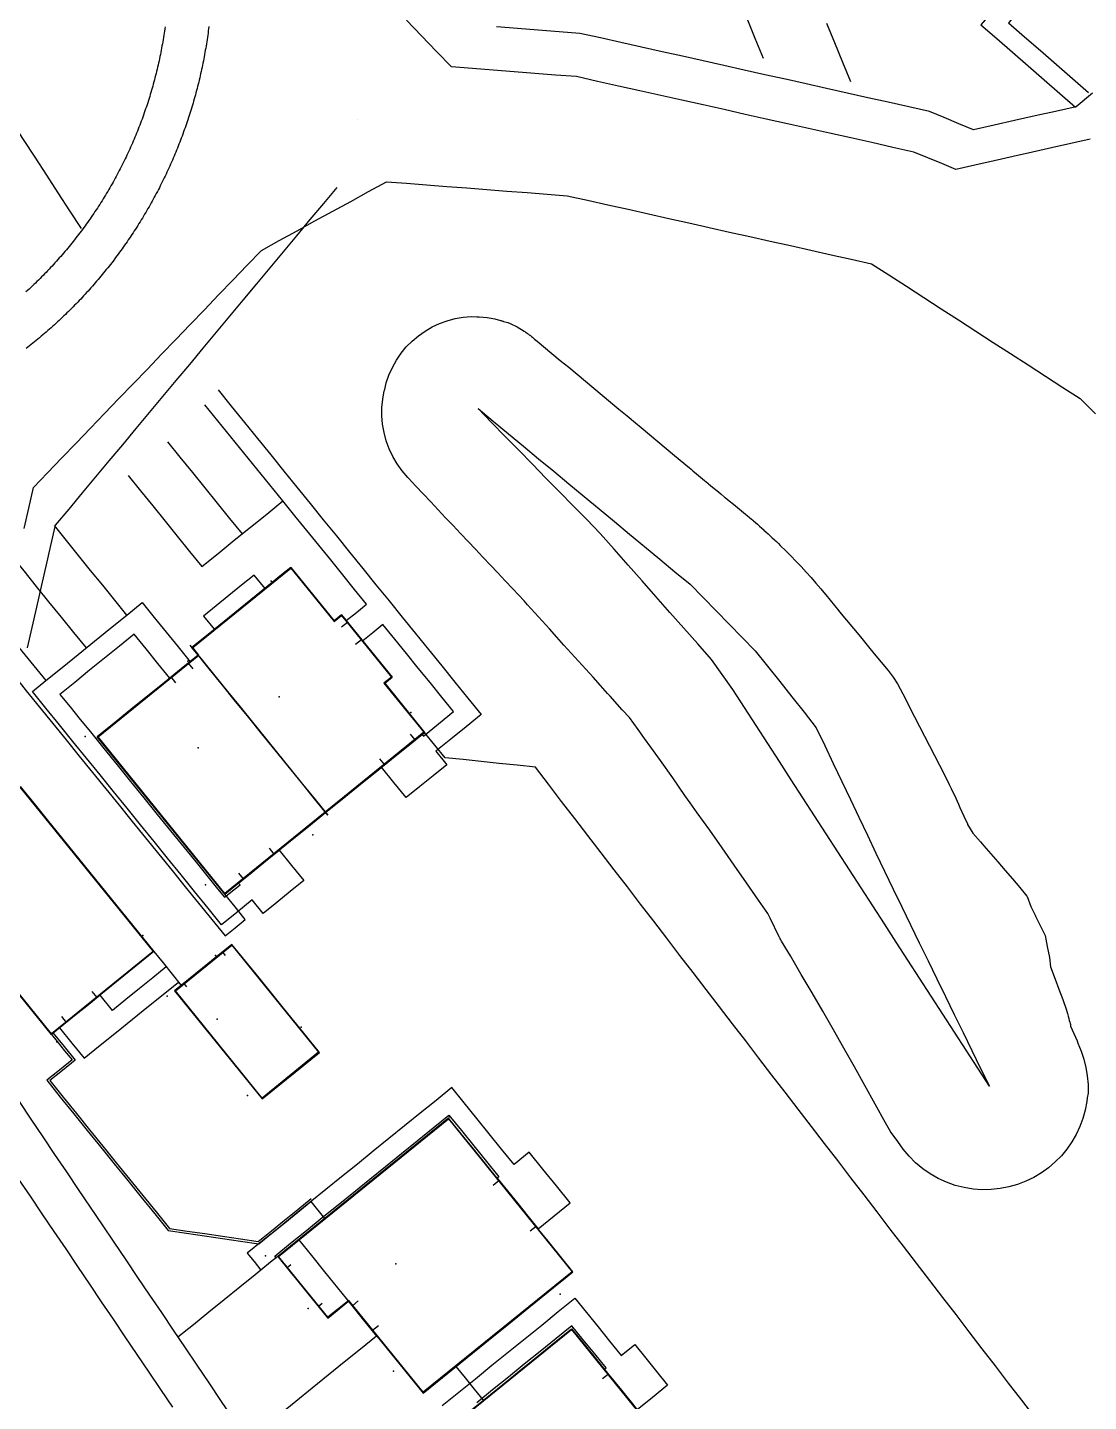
# Model space of a CAD drawing. Header units: metres. Extents: x 337936 to 338469, y 373266 to 374026.
# Drawn here: x 338060.9 to 338109.8, y 373634.4 to 373697.7 of the extents above; entities that cross this region are included whole.
import ezdxf

# ---------------------------------------------------------------- set-up
doc = ezdxf.new("R2010")
doc.units = ezdxf.units.M
for name, color, linetype in [('3D_LINES', 3, 'Continuous'), ('3D_Points', 1, 'Continuous'), ('PLOTS EXTERNAL LEVEL', 6, 'Continuous'), ('PLOTS FFL', 5, 'Continuous')]:
    doc.layers.add(name, color=color, linetype=linetype)

msp = doc.modelspace()

# ---------------------------------------------------------------- linework, layer by layer
at = {"layer": '3D_LINES'}
for points in [[(338104.063, 373702.723, 33.9), (338104.292, 373702.168, 33.899), (338104.521, 373701.614, 33.898), (338104.659, 373701.671, 33.898), (338105.035, 373700.76, 33.896), (338105.41, 373699.849, 33.894), (338105.786, 373698.937, 33.892), (338105.297, 373698.376, 33.892), (338104.808, 373697.815, 33.891), (338105.535, 373697.182, 33.889), (338106.261, 373696.549, 33.887), (338106.988, 373695.917, 33.886), (338107.715, 373695.284, 33.884), (338108.441, 373694.651, 33.882), (338109.168, 373694.019, 33.88)], [(338113.296, 373698.247, 33.883), (338112.64, 373698.818, 33.885), (338111.984, 373699.389, 33.887), (338111.329, 373699.96, 33.888), (338110.673, 373700.531, 33.89), (338110.017, 373701.102, 33.892), (338109.361, 373701.673, 33.893), (338108.705, 373700.919, 33.893), (338108.048, 373700.165, 33.892), (338107.391, 373699.411, 33.891), (338106.735, 373698.657, 33.891), (338106.078, 373697.903, 33.89), (338106.813, 373697.262, 33.888), (338107.549, 373696.622, 33.886), (338108.284, 373695.982, 33.885), (338109.019, 373695.341, 33.883), (338109.755, 373694.701, 33.881)], [(338067.246, 373697.723, 33.382), (338067.232, 373697.624, 33.382), (338067.218, 373697.525, 33.382), (338067.204, 373697.426, 33.382), (338067.188, 373697.328, 33.382), (338067.173, 373697.229, 33.382), (338067.157, 373697.131, 33.382), (338067.14, 373697.032, 33.382), (338067.123, 373696.934, 33.382), (338067.105, 373696.836, 33.382), (338067.087, 373696.738, 33.382), (338067.069, 373696.639, 33.382), (338067.049, 373696.541, 33.382), (338067.03, 373696.444, 33.382), (338067.01, 373696.346, 33.382), (338066.989, 373696.248, 33.382), (338066.968, 373696.15, 33.382), (338066.947, 373696.053, 33.382), (338066.925, 373695.956, 33.382), (338066.903, 373695.858, 33.382), (338066.88, 373695.761, 33.382), (338066.856, 373695.664, 33.382), (338066.832, 373695.567, 33.382), (338066.808, 373695.47, 33.382), (338066.783, 373695.374, 33.382), (338066.758, 373695.277, 33.382), (338066.732, 373695.181, 33.382), (338066.706, 373695.084, 33.382), (338066.679, 373694.988, 33.382), (338066.652, 373694.892, 33.382), (338066.624, 373694.796, 33.382), (338066.596, 373694.7, 33.382), (338066.568, 373694.605, 33.382), (338066.539, 373694.509, 33.382), (338066.509, 373694.414, 33.382), (338066.479, 373694.319, 33.382), (338066.449, 373694.224, 33.382), (338066.418, 373694.129, 33.382), (338066.386, 373694.034, 33.382), (338066.354, 373693.939, 33.382), (338066.322, 373693.845, 33.382), (338066.289, 373693.751, 33.382), (338066.256, 373693.657, 33.382), (338066.222, 373693.563, 33.382), (338066.188, 373693.469, 33.382), (338066.153, 373693.375, 33.382), (338066.118, 373693.282, 33.382), (338066.082, 373693.189, 33.382), (338066.046, 373693.095, 33.382), (338066.01, 373693.003, 33.382), (338065.973, 373692.91, 33.382), (338065.935, 373692.817, 33.382), (338065.898, 373692.725, 33.382), (338065.859, 373692.633, 33.382), (338065.82, 373692.541, 33.382), (338065.781, 373692.449, 33.382), (338065.742, 373692.357, 33.382), (338065.701, 373692.266, 33.382), (338065.661, 373692.175, 33.382), (338065.62, 373692.084, 33.382), (338065.578, 373691.993, 33.382), (338065.536, 373691.902, 33.382), (338065.494, 373691.812, 33.382), (338065.451, 373691.722, 33.382), (338065.408, 373691.632, 33.382), (338065.364, 373691.542, 33.382), (338065.32, 373691.453, 33.382), (338065.275, 373691.363, 33.382), (338065.23, 373691.274, 33.382), (338065.185, 373691.185, 33.382), (338065.139, 373691.097, 33.382), (338065.092, 373691.008, 33.382), (338065.046, 373690.92, 33.382), (338064.998, 373690.832, 33.382), (338064.951, 373690.745, 33.382), (338064.903, 373690.657, 33.382), (338064.854, 373690.57, 33.382), (338064.805, 373690.483, 33.382), (338064.756, 373690.396, 33.382), (338064.706, 373690.31, 33.382), (338064.656, 373690.223, 33.382), (338064.605, 373690.137, 33.382), (338064.554, 373690.051, 33.382), (338064.503, 373689.966, 33.382), (338064.451, 373689.881, 33.382), (338064.398, 373689.796, 33.382), (338064.346, 373689.711, 33.382), (338064.292, 373689.626, 33.382), (338064.239, 373689.542, 33.382), (338064.185, 373689.458, 33.382), (338064.13, 373689.375, 33.382), (338064.076, 373689.291, 33.382), (338064.02, 373689.208, 33.382), (338063.965, 373689.125, 33.382), (338063.909, 373689.043, 33.382), (338063.852, 373688.96, 33.382), (338063.795, 373688.878, 33.382), (338063.738, 373688.796, 33.382), (338063.68, 373688.715, 33.382), (338063.622, 373688.634, 33.382), (338063.564, 373688.553, 33.382), (338063.505, 373688.472, 33.382), (338063.446, 373688.392, 33.382), (338063.386, 373688.312, 33.382), (338063.326, 373688.232, 33.382), (338063.265, 373688.153, 33.382), (338063.205, 373688.074, 33.382), (338063.143, 373687.995, 33.382), (338063.082, 373687.916, 33.382), (338063.02, 373687.838, 33.382), (338062.957, 373687.76, 33.382), (338062.895, 373687.682, 33.382), (338062.831, 373687.605, 33.382), (338062.768, 373687.528, 33.382), (338062.704, 373687.452, 33.382), (338062.64, 373687.375, 33.382), (338062.575, 373687.299, 33.382), (338062.51, 373687.223, 33.382), (338062.444, 373687.148, 33.382), (338062.379, 373687.073, 33.382), (338062.313, 373686.998, 33.382), (338062.246, 373686.924, 33.382), (338062.179, 373686.85, 33.382), (338062.112, 373686.776, 33.382), (338062.044, 373686.702, 33.382), (338061.976, 373686.629, 33.382), (338061.908, 373686.557, 33.382), (338061.839, 373686.484, 33.382), (338061.77, 373686.412, 33.382), (338061.701, 373686.34, 33.382), (338061.631, 373686.269, 33.382), (338061.561, 373686.198, 33.382), (338061.49, 373686.127, 33.382), (338061.42, 373686.057, 33.382), (338061.348, 373685.987, 33.382), (338061.277, 373685.917, 33.382), (338061.205, 373685.848, 33.382), (338061.133, 373685.779, 33.382), (338061.06, 373685.71, 33.382), (338060.988, 373685.642, 33.382), (338060.914, 373685.574, 33.382), (338060.841, 373685.507, 33.382)], [(338069.263, 373697.726, 33.913), (338069.251, 373697.626, 33.914), (338069.238, 373697.527, 33.915), (338069.224, 373697.428, 33.917), (338069.211, 373697.329, 33.918), (338069.196, 373697.23, 33.92), (338069.182, 373697.131, 33.921), (338069.167, 373697.033, 33.922), (338069.151, 373696.934, 33.924), (338069.135, 373696.835, 33.925), (338069.118, 373696.737, 33.927), (338069.101, 373696.638, 33.928), (338069.084, 373696.54, 33.929), (338069.066, 373696.441, 33.931), (338069.048, 373696.343, 33.932), (338069.029, 373696.245, 33.934), (338069.01, 373696.147, 33.935), (338068.991, 373696.049, 33.936), (338068.971, 373695.951, 33.938), (338068.95, 373695.853, 33.939), (338068.929, 373695.755, 33.94), (338068.908, 373695.657, 33.942), (338068.886, 373695.56, 33.943), (338068.864, 373695.462, 33.944), (338068.841, 373695.365, 33.946), (338068.818, 373695.268, 33.947), (338068.795, 373695.171, 33.949), (338068.771, 373695.074, 33.95), (338068.746, 373694.977, 33.951), (338068.721, 373694.88, 33.953), (338068.696, 373694.783, 33.954), (338068.67, 373694.686, 33.955), (338068.644, 373694.59, 33.957), (338068.618, 373694.494, 33.958), (338068.591, 373694.397, 33.959), (338068.563, 373694.301, 33.961), (338068.535, 373694.205, 33.962), (338068.507, 373694.109, 33.963), (338068.478, 373694.014, 33.965), (338068.449, 373693.918, 33.966), (338068.42, 373693.822, 33.968), (338068.39, 373693.727, 33.969), (338068.359, 373693.632, 33.97), (338068.328, 373693.537, 33.972), (338068.297, 373693.442, 33.973), (338068.265, 373693.347, 33.974), (338068.233, 373693.252, 33.975), (338068.201, 373693.158, 33.977), (338068.168, 373693.064, 33.978), (338068.134, 373692.969, 33.979), (338068.1, 373692.875, 33.981), (338068.066, 373692.781, 33.982), (338068.031, 373692.688, 33.983), (338067.996, 373692.594, 33.985), (338067.961, 373692.501, 33.986), (338067.925, 373692.407, 33.987), (338067.888, 373692.314, 33.989), (338067.852, 373692.221, 33.99), (338067.814, 373692.128, 33.991), (338067.777, 373692.036, 33.992), (338067.739, 373691.943, 33.994), (338067.7, 373691.851, 33.995), (338067.661, 373691.759, 33.996), (338067.622, 373691.667, 33.998), (338067.582, 373691.575, 33.999), (338067.542, 373691.484, 34), (338067.502, 373691.392, 34.001), (338067.461, 373691.301, 34.003), (338067.419, 373691.21, 34.004), (338067.378, 373691.119, 34.005), (338067.336, 373691.029, 34.007), (338067.293, 373690.938, 34.008), (338067.25, 373690.848, 34.009), (338067.207, 373690.758, 34.01), (338067.163, 373690.668, 34.012), (338067.119, 373690.578, 34.013), (338067.074, 373690.489, 34.014), (338067.029, 373690.4, 34.015), (338066.984, 373690.311, 34.017), (338066.938, 373690.222, 34.018), (338066.892, 373690.133, 34.019), (338066.845, 373690.045, 34.02), (338066.798, 373689.956, 34.021), (338066.751, 373689.868, 34.023), (338066.703, 373689.781, 34.024), (338066.655, 373689.693, 34.025), (338066.606, 373689.606, 34.026), (338066.558, 373689.518, 34.028), (338066.508, 373689.431, 34.029), (338066.458, 373689.345, 34.03), (338066.408, 373689.258, 34.031), (338066.358, 373689.172, 34.032), (338066.307, 373689.086, 34.034), (338066.256, 373689, 34.035), (338066.204, 373688.914, 34.036), (338066.152, 373688.829, 34.037), (338066.1, 373688.744, 34.038), (338066.047, 373688.659, 34.04), (338065.994, 373688.575, 34.041), (338065.94, 373688.49, 34.042), (338065.886, 373688.406, 34.043), (338065.832, 373688.322, 34.044), (338065.777, 373688.238, 34.045), (338065.722, 373688.155, 34.047), (338065.666, 373688.072, 34.048), (338065.611, 373687.989, 34.049), (338065.554, 373687.906, 34.05), (338065.498, 373687.824, 34.051), (338065.441, 373687.742, 34.052), (338065.384, 373687.66, 34.053), (338065.326, 373687.578, 34.054), (338065.268, 373687.497, 34.056), (338065.209, 373687.416, 34.057), (338065.151, 373687.335, 34.058), (338065.092, 373687.254, 34.059), (338065.032, 373687.174, 34.06), (338064.972, 373687.094, 34.061), (338064.912, 373687.014, 34.062), (338064.851, 373686.934, 34.063), (338064.791, 373686.855, 34.064), (338064.729, 373686.776, 34.066), (338064.668, 373686.697, 34.067), (338064.606, 373686.619, 34.068), (338064.543, 373686.541, 34.069), (338064.481, 373686.463, 34.07), (338064.418, 373686.385, 34.071), (338064.354, 373686.308, 34.072), (338064.29, 373686.231, 34.073), (338064.226, 373686.154, 34.074), (338064.162, 373686.078, 34.075), (338064.097, 373686.002, 34.076), (338064.032, 373685.926, 34.077), (338063.967, 373685.85, 34.078), (338063.901, 373685.775, 34.078), (338063.835, 373685.7, 34.079), (338063.768, 373685.625, 34.08), (338063.701, 373685.551, 34.081), (338063.634, 373685.477, 34.082), (338063.567, 373685.403, 34.082), (338063.499, 373685.33, 34.083), (338063.431, 373685.257, 34.084), (338063.362, 373685.184, 34.085), (338063.294, 373685.111, 34.085), (338063.225, 373685.039, 34.086), (338063.155, 373684.967, 34.087), (338063.085, 373684.895, 34.087), (338063.015, 373684.824, 34.088), (338062.945, 373684.753, 34.089), (338062.874, 373684.683, 34.09), (338062.803, 373684.612, 34.09), (338062.732, 373684.542, 34.091), (338062.66, 373684.472, 34.092), (338062.588, 373684.403, 34.092), (338062.516, 373684.334, 34.093), (338062.443, 373684.265, 34.094), (338062.37, 373684.197, 34.094), (338062.297, 373684.129, 34.095), (338062.224, 373684.061, 34.096), (338062.15, 373683.994, 34.096), (338062.076, 373683.927, 34.097), (338062.001, 373683.86, 34.098), (338061.927, 373683.793, 34.098), (338061.852, 373683.727, 34.099), (338061.776, 373683.662, 34.1), (338061.701, 373683.596, 34.1), (338061.625, 373683.531, 34.101), (338061.549, 373683.466, 34.102), (338061.472, 373683.402, 34.102), (338061.395, 373683.338, 34.103), (338061.318, 373683.274, 34.103), (338061.241, 373683.211, 34.104), (338061.163, 373683.148, 34.105), (338061.086, 373683.085, 34.105), (338061.007, 373683.023, 34.106), (338060.929, 373682.961, 34.106), (338060.85, 373682.899, 34.107)], [(338109.831, 373692.55, 33.877), (338108.947, 373692.35, 33.877), (338108.063, 373692.15, 33.884), (338107.179, 373691.95, 33.891), (338106.295, 373691.75, 33.899), (338105.412, 373691.55, 33.907), (338104.528, 373691.35, 33.914), (338103.644, 373691.15, 33.922), (338103.004, 373691.417, 33.925), (338102.364, 373691.683, 33.927), (338101.724, 373691.949, 33.93), (338100.753, 373692.166, 33.935), (338099.782, 373692.384, 33.941), (338098.811, 373692.601, 33.946), (338097.84, 373692.818, 33.951), (338096.869, 373693.035, 33.957), (338095.898, 373693.252, 33.962), (338094.927, 373693.469, 33.968), (338093.955, 373693.687, 33.973), (338092.984, 373693.904, 33.977), (338092.013, 373694.121, 33.973), (338091.042, 373694.338, 33.97), (338090.071, 373694.555, 33.966), (338089.1, 373694.772, 33.963), (338088.129, 373694.99, 33.959), (338087.158, 373695.207, 33.956), (338086.186, 373695.424, 33.952), (338085.228, 373695.498, 33.951), (338084.271, 373695.573, 33.949), (338083.313, 373695.647, 33.948), (338082.355, 373695.721, 33.947), (338081.397, 373695.795, 33.945), (338080.439, 373695.87, 33.944), (338079.747, 373696.586, 33.933), (338079.056, 373697.303, 33.923), (338078.365, 373698.02, 33.912)], [(338109.942, 373694.658, 33.881), (338109.184, 373694.038, 33.88), (338108.242, 373693.825, 33.881), (338107.299, 373693.612, 33.881), (338106.356, 373693.398, 33.887), (338105.413, 373693.185, 33.895), (338104.471, 373692.971, 33.903), (338103.792, 373693.254, 33.906), (338103.113, 373693.537, 33.909), (338102.434, 373693.819, 33.912), (338101.487, 373694.031, 33.917), (338100.541, 373694.243, 33.922), (338099.594, 373694.454, 33.928), (338098.647, 373694.666, 33.933), (338097.701, 373694.878, 33.938), (338096.754, 373695.089, 33.943), (338095.807, 373695.301, 33.948), (338094.861, 373695.513, 33.953), (338093.914, 373695.724, 33.951), (338092.968, 373695.936, 33.948), (338092.021, 373696.148, 33.945), (338091.074, 373696.36, 33.941), (338090.128, 373696.571, 33.938), (338089.181, 373696.783, 33.934), (338088.234, 373696.995, 33.931), (338087.288, 373697.206, 33.928), (338086.341, 373697.418, 33.924), (338085.383, 373697.492, 33.923), (338084.425, 373697.567, 33.921), (338083.467, 373697.641, 33.92), (338082.509, 373697.715, 33.918)], [(338094.801, 373696.255, 33.944), (338094.42, 373697.18, 33.931), (338094.039, 373698.104, 33.918)], [(338097.699, 373697.885, 33.917), (338098.067, 373696.992, 33.921), (338098.435, 373696.098, 33.924), (338098.804, 373695.205, 33.928)], [(338063.4, 373688.424, 34.042), (338062.866, 373689.246, 34.03), (338062.332, 373690.068, 34.018), (338061.799, 373690.889, 34.006), (338061.265, 373691.711, 33.994), (338060.732, 373692.532, 33.983), (338060.198, 373693.354, 33.971), (338059.665, 373694.176, 33.959), (338059.131, 373694.997, 33.947), (338058.598, 373695.819, 33.935), (338058.064, 373696.64, 33.923), (338057.53, 373697.462, 33.911)], [(338076.096, 373693.454, 33.976), (338076.095, 373693.451, 33.976)], [(338060.755, 373674.611, 34.176), (338060.971, 373675.555, 34.17), (338061.186, 373676.499, 34.164), (338061.842, 373677.181, 34.163), (338062.497, 373677.864, 34.163), (338063.153, 373678.547, 34.163), (338063.809, 373679.23, 34.162), (338064.465, 373679.912, 34.155), (338065.121, 373680.595, 34.148), (338065.777, 373681.278, 34.141), (338066.433, 373681.96, 34.134), (338067.089, 373682.643, 34.125), (338067.745, 373683.326, 34.116), (338068.4, 373684.008, 34.106), (338069.056, 373684.691, 34.097), (338069.712, 373685.374, 34.088), (338070.368, 373686.056, 34.078), (338071.024, 373686.739, 34.069), (338071.68, 373687.422, 34.059), (338072.503, 373687.874, 34.053), (338073.326, 373688.326, 34.047), (338074.149, 373688.778, 34.041), (338074.972, 373689.23, 34.035), (338075.795, 373689.682, 34.029), (338076.618, 373690.134, 34.023), (338077.441, 373690.586, 34.017), (338078.365, 373690.514, 34.018), (338079.29, 373690.442, 34.02), (338080.214, 373690.37, 34.021), (338081.139, 373690.299, 34.023), (338082.063, 373690.227, 34.024), (338082.988, 373690.155, 34.025), (338083.912, 373690.084, 34.027), (338084.837, 373690.012, 34.028), (338085.761, 373689.94, 34.03), (338086.695, 373689.732, 34.033), (338087.63, 373689.523, 34.036), (338088.564, 373689.314, 34.04), (338089.498, 373689.105, 34.036), (338090.432, 373688.896, 34.031), (338091.366, 373688.687, 34.026), (338092.3, 373688.478, 34.021), (338093.234, 373688.269, 34.016), (338094.169, 373688.06, 34.011), (338095.103, 373687.851, 34.006), (338096.037, 373687.643, 34.001), (338096.971, 373687.434, 33.995), (338097.905, 373687.225, 33.99), (338098.839, 373687.016, 33.985), (338099.773, 373686.807, 33.98), (338100.573, 373686.29, 33.978), (338101.374, 373685.772, 33.976), (338102.174, 373685.255, 33.974), (338102.974, 373684.737, 33.972), (338103.774, 373684.22, 33.97), (338104.574, 373683.702, 33.968), (338105.374, 373683.185, 33.966), (338106.174, 373682.668, 33.964), (338106.974, 373682.15, 33.961), (338107.775, 373681.633, 33.959), (338108.575, 373681.115, 33.957), (338109.375, 373680.598, 33.955), (338110.075, 373679.898, 33.955)], [(338075.151, 373690.319, 34.02), (338074.534, 373689.579, 34.03), (338073.917, 373688.838, 34.04), (338073.3, 373688.098, 34.051), (338072.683, 373687.358, 34.061), (338072.066, 373686.617, 34.071), (338071.449, 373685.877, 34.081), (338070.832, 373685.137, 34.091), (338070.215, 373684.396, 34.102), (338069.599, 373683.656, 34.112), (338068.982, 373682.916, 34.122), (338068.365, 373682.175, 34.132), (338067.748, 373681.435, 34.142), (338067.131, 373680.695, 34.152), (338066.514, 373679.954, 34.16), (338065.897, 373679.214, 34.168), (338065.28, 373678.474, 34.176), (338064.663, 373677.733, 34.179), (338064.046, 373676.993, 34.181), (338063.429, 373676.253, 34.182), (338062.812, 373675.513, 34.183), (338062.195, 373674.772, 34.185), (338061.98, 373673.829, 34.191), (338061.765, 373672.886, 34.191), (338061.55, 373671.943, 34.186), (338061.335, 373670.999, 34.181), (338061.12, 373670.056, 34.176), (338060.905, 373669.113, 34.171)], [(338089.162, 373679.261, 34.108), (338089.162, 373679.261, 34.108), (338089.546, 373678.941, 34.107), (338089.93, 373678.621, 34.107), (338090.314, 373678.301, 34.106), (338090.698, 373677.981, 34.106), (338091.393, 373677.402, 34.105), (338091.466, 373677.341, 34.105), (338091.55, 373677.27, 34.105), (338091.717, 373677.13, 34.105), (338091.891, 373676.985, 34.105), (338092.077, 373676.831, 34.104), (338092.234, 373676.701, 34.104), (338092.265, 373676.675, 34.104), (338092.455, 373676.519, 34.104), (338092.646, 373676.362, 34.104), (338092.837, 373676.205, 34.103), (338093.007, 373676.066, 34.103), (338093.029, 373676.048, 34.103), (338093.22, 373675.892, 34.103), (338093.41, 373675.736, 34.103), (338093.598, 373675.581, 34.102), (338093.781, 373675.432, 34.102), (338093.786, 373675.428, 34.102), (338093.972, 373675.274, 34.102), (338094.042, 373675.217, 34.102), (338094.157, 373675.121, 34.102), (338094.305, 373674.998, 34.101), (338094.34, 373674.968, 34.101), (338094.52, 373674.812, 34.101), (338094.564, 373674.774, 34.101), (338094.618, 373674.726, 34.101), (338094.716, 373674.638, 34.101), (338094.814, 373674.551, 34.101), (338094.819, 373674.546, 34.101), (338094.91, 373674.462, 34.101), (338095.007, 373674.373, 34.101), (338095.071, 373674.314, 34.101), (338095.103, 373674.284, 34.101), (338095.199, 373674.193, 34.101), (338095.295, 373674.102, 34.101), (338095.32, 373674.079, 34.101), (338095.39, 373674.01, 34.101), (338095.485, 373673.918, 34.101), (338095.566, 373673.84, 34.101), (338095.58, 373673.825, 34.101), (338095.81, 373673.601, 34.1), (338096.052, 373673.358, 34.1), (338096.29, 373673.112, 34.1), (338096.526, 373672.864, 34.1), (338096.758, 373672.612, 34.099), (338096.987, 373672.357, 34.099), (338097.212, 373672.099, 34.099), (338097.435, 373671.838, 34.099), (338097.654, 373671.574, 34.099), (338097.669, 373671.555, 34.099), (338098.271, 373670.819, 34.098), (338098.303, 373670.781, 34.098), (338098.621, 373670.395, 34.098), (338098.939, 373670.009, 34.098), (338099.257, 373669.623, 34.084), (338099.575, 373669.237, 34.069), (338099.893, 373668.851, 34.054), (338100.211, 373668.466, 34.039), (338100.537, 373668.07, 34.024), (338100.76, 373667.776, 34.013), (338100.959, 373667.463, 34.002), (338101.204, 373666.995, 33.986), (338101.45, 373666.527, 33.97), (338101.524, 373666.384, 33.965), (338101.752, 373665.939, 33.95), (338101.981, 373665.494, 33.935), (338102.21, 373665.049, 33.92), (338102.438, 373664.604, 33.905), (338102.667, 373664.159, 33.89), (338102.895, 373663.714, 33.875), (338103.124, 373663.269, 33.859), (338103.352, 373662.824, 33.844), (338103.443, 373662.647, 33.838), (338103.646, 373662.199, 33.824), (338103.774, 373661.917, 33.814), (338103.839, 373661.772, 33.809), (338104.023, 373661.366, 33.799), (338104.187, 373661.01, 33.796), (338104.188, 373661.006, 33.796), (338104.191, 373660.997, 33.796), (338104.195, 373660.987, 33.796), (338104.436, 373660.585, 33.792), (338104.783, 373660.182, 33.788), (338104.938, 373660.002, 33.786), (338105.586, 373659.259, 33.779), (338105.927, 373658.868, 33.775), (338106.267, 373658.478, 33.771), (338106.594, 373658.081, 33.768), (338106.921, 373657.685, 33.764), (338106.932, 373657.668, 33.764), (338107.105, 373657.213, 33.76), (338107.3, 373656.814, 33.757), (338107.322, 373656.768, 33.757), (338107.414, 373656.579, 33.756), (338107.531, 373656.339, 33.754), (338107.68, 373656.034, 33.751), (338107.761, 373655.869, 33.75), (338107.861, 373655.362, 33.747), (338107.962, 373654.854, 33.743), (338107.978, 373654.724, 33.742), (338107.995, 373654.568, 33.741), (338108.009, 373654.431, 33.74), (338108.22, 373653.867, 33.736), (338108.396, 373653.397, 33.733), (338108.572, 373652.926, 33.729), (338108.736, 373652.487, 33.726), (338108.791, 373652.282, 33.724), (338108.824, 373652.16, 33.724), (338108.852, 373652.054, 33.723), (338108.875, 373651.962, 33.722), (338108.875, 373651.962, 33.722), (338108.895, 373651.885, 33.722), (338108.91, 373651.821, 33.721), (338108.923, 373651.769, 33.721), (338108.932, 373651.728, 33.72), (338108.938, 373651.698, 33.72), (338109.231, 373651.022, 33.708), (338109.274, 373650.922, 33.705), (338109.419, 373650.554, 33.696), (338109.538, 373650.178, 33.687), (338109.631, 373649.795, 33.679), (338109.698, 373649.406, 33.671), (338109.738, 373649.012, 33.663), (338109.749, 373648.688, 33.657), (338109.748, 373648.684, 33.657), (338109.748, 373648.681, 33.657), (338109.74, 373648.615, 33.656), (338109.696, 373648.395, 33.652), (338109.678, 373648.223, 33.65), (338109.606, 373647.833, 33.644), (338109.5, 373647.451, 33.639), (338109.363, 373647.078, 33.634), (338109.195, 373646.716, 33.63), (338108.996, 373646.37, 33.627), (338108.768, 373646.041, 33.625), (338108.512, 373645.731, 33.624), (338108.23, 373645.444, 33.623), (338107.923, 373645.18, 33.623), (338107.594, 373644.943, 33.624), (338107.245, 373644.735, 33.626), (338106.877, 373644.556, 33.629), (338106.495, 373644.41, 33.633), (338106.099, 373644.296, 33.637), (338105.693, 373644.218, 33.642), (338105.281, 373644.174, 33.648), (338104.865, 373644.168, 33.655), (338104.449, 373644.197, 33.662), (338104.035, 373644.264, 33.67), (338103.627, 373644.368, 33.679), (338103.229, 373644.508, 33.681), (338102.844, 373644.683, 33.683), (338102.475, 373644.893, 33.685), (338102.126, 373645.135, 33.687), (338101.799, 373645.409, 33.689), (338101.497, 373645.712, 33.692), (338101.223, 373646.041, 33.695), (338100.979, 373646.394, 33.697), (338100.668, 373646.797, 33.701), (338100.666, 373646.8, 33.701), (338100.663, 373646.806, 33.701), (338100.659, 373646.812, 33.701), (338100.419, 373647.251, 33.704), (338099.944, 373648.111, 33.711), (338099.466, 373648.969, 33.717), (338098.985, 373649.825, 33.724), (338098.501, 373650.68, 33.73), (338098.014, 373651.533, 33.738), (338097.524, 373652.385, 33.746), (338097.031, 373653.235, 33.753), (338096.535, 373654.084, 33.761), (338096.036, 373654.931, 33.769), (338095.63, 373655.613, 33.775), (338095.613, 373655.641, 33.775), (338095.593, 373655.676, 33.776), (338095.569, 373655.717, 33.776), (338095.542, 373655.762, 33.776), (338095.534, 373655.776, 33.777), (338095.514, 373655.811, 33.777), (338095.098, 373656.666, 33.793), (338094.992, 373656.883, 33.8), (338094.572, 373657.496, 33.822), (338094.014, 373658.306, 33.852), (338093.452, 373659.113, 33.881), (338092.888, 373659.918, 33.91), (338092.32, 373660.721, 33.94), (338091.75, 373661.521, 33.969), (338091.417, 373661.986, 33.986), (338091.182, 373662.323, 33.999), (338090.617, 373663.128, 34.028), (338090.05, 373663.93, 34.057), (338089.615, 373664.541, 34.08), (338089.325, 373664.948, 34.095), (338089.034, 373665.355, 34.11), (338088.635, 373665.914, 34.13), (338088.286, 373666.271, 34.145), (338087.733, 373666.899, 34.169), (338087.623, 373667.02, 34.174), (338087.288, 373667.391, 34.189), (338086.953, 373667.763, 34.202), (338086.618, 373668.134, 34.202), (338086.283, 373668.505, 34.203), (338085.948, 373668.876, 34.203), (338085.612, 373669.247, 34.203), (338085.277, 373669.618, 34.203), (338084.942, 373669.989, 34.203), (338084.607, 373670.361, 34.203), (338084.272, 373670.732, 34.202), (338083.936, 373671.104, 34.202), (338083.779, 373671.289, 34.202), (338083.252, 373671.839, 34.202), (338082.909, 373672.203, 34.202), (338082.566, 373672.567, 34.202), (338082.223, 373672.931, 34.201), (338081.88, 373673.295, 34.201), (338081.537, 373673.659, 34.201), (338081.194, 373674.023, 34.2), (338080.851, 373674.387, 34.2), (338080.508, 373674.751, 34.2), (338080.165, 373675.114, 34.2), (338079.822, 373675.478, 34.199), (338079.478, 373675.842, 34.199), (338079.135, 373676.206, 34.199), (338078.792, 373676.57, 34.198), (338078.449, 373676.934, 34.198), (338078.416, 373676.97, 34.198), (338078.158, 373677.269, 34.198), (338077.929, 373677.59, 34.197), (338077.73, 373677.93, 34.196), (338077.563, 373678.285, 34.191), (338077.429, 373678.654, 34.186), (338077.328, 373679.031, 34.18), (338077.262, 373679.415, 34.175), (338077.231, 373679.802, 34.169), (338077.234, 373680.189, 34.164), (338077.27, 373680.572, 34.159), (338077.341, 373680.95, 34.153), (338077.358, 373681.013, 34.152), (338077.432, 373681.322, 34.148), (338077.555, 373681.684, 34.143), (338077.71, 373682.034, 34.138), (338077.895, 373682.367, 34.133), (338078.11, 373682.683, 34.129), (338078.351, 373682.977, 34.125), (338078.618, 373683.247, 34.121), (338078.907, 373683.492, 34.118), (338079.216, 373683.71, 34.115), (338079.542, 373683.898, 34.113), (338079.883, 373684.057, 34.11), (338080.236, 373684.184, 34.109), (338080.597, 373684.279, 34.108), (338080.965, 373684.341, 34.107), (338081.335, 373684.372, 34.107), (338081.604, 373684.37, 34.107), (338081.705, 373684.369, 34.107), (338082.072, 373684.334, 34.107), (338082.163, 373684.317, 34.108), (338082.433, 373684.267, 34.109), (338082.689, 373684.196, 34.11), (338082.717, 373684.189, 34.11), (338082.748, 373684.181, 34.11), (338082.786, 373684.171, 34.11), (338082.805, 373684.164, 34.11), (338082.827, 373684.156, 34.11), (338083.025, 373684.095, 34.111), (338083.132, 373684.054, 34.112), (338083.461, 373683.896, 34.114), (338083.773, 373683.71, 34.113), (338083.809, 373683.684, 34.113), (338083.842, 373683.66, 34.113), (338083.876, 373683.636, 34.113), (338083.911, 373683.61, 34.113), (338083.947, 373683.585, 34.113), (338083.981, 373683.561, 34.113), (338084.014, 373683.538, 34.113), (338084.043, 373683.517, 34.113), (338084.067, 373683.5, 34.113), (338084.082, 373683.487, 34.113), (338084.116, 373683.458, 34.113), (338084.157, 373683.423, 34.113), (338084.204, 373683.384, 34.113), (338084.256, 373683.34, 34.113), (338084.312, 373683.294, 34.113), (338084.371, 373683.245, 34.113), (338085.06, 373682.679, 34.112), (338085.444, 373682.359, 34.112), (338085.829, 373682.039, 34.111), (338086.213, 373681.719, 34.111), (338086.597, 373681.398, 34.111), (338086.981, 373681.078, 34.111), (338087.365, 373680.758, 34.11), (338087.749, 373680.438, 34.11), (338088.133, 373680.118, 34.109), (338088.517, 373679.798, 34.109), (338088.902, 373679.478, 34.108), (338089.162, 373679.261, 34.108)], [(338069.687, 373680.999, 34.149), (338070.292, 373680.251, 34.16), (338070.898, 373679.504, 34.171), (338071.503, 373678.756, 34.182), (338072.109, 373678.008, 34.193), (338072.715, 373677.261, 34.204), (338073.32, 373676.513, 34.214), (338073.926, 373675.766, 34.225), (338074.531, 373675.018, 34.236), (338075.137, 373674.271, 34.24), (338075.742, 373673.523, 34.241), (338076.348, 373672.776, 34.242), (338076.954, 373672.028, 34.243), (338077.559, 373671.281, 34.245), (338078.165, 373670.533, 34.246), (338078.77, 373669.786, 34.247), (338079.376, 373669.038, 34.249), (338079.981, 373668.29, 34.25), (338080.587, 373667.543, 34.251), (338081.192, 373666.795, 34.251), (338081.798, 373666.048, 34.228), (338081.103, 373665.485, 34.222), (338080.407, 373664.921, 34.217), (338079.712, 373664.358, 34.211), (338080.215, 373663.736, 34.188), (338079.594, 373663.233, 34.183), (338078.972, 373662.729, 34.178), (338078.35, 373662.225, 34.183), (338077.784, 373662.925, 34.218), (338077.217, 373663.624, 34.254), (338077.839, 373664.128, 34.247), (338078.461, 373664.631, 34.24), (338079.082, 373665.135, 34.241), (338079.145, 373665.057, 34.238), (338079.839, 373665.619, 34.243), (338080.532, 373666.181, 34.249), (338079.99, 373666.85, 34.26), (338079.448, 373667.519, 34.259), (338078.906, 373668.188, 34.258), (338078.364, 373668.857, 34.257), (338077.822, 373669.526, 34.256), (338077.28, 373670.195, 34.254), (338076.814, 373669.818, 34.26), (338076.347, 373669.44, 34.266), (338075.97, 373669.906, 34.265), (338075.592, 373670.373, 34.265), (338076.058, 373670.75, 34.259), (338076.525, 373671.128, 34.253), (338075.974, 373671.807, 34.252), (338075.424, 373672.487, 34.251), (338074.873, 373673.167, 34.249), (338074.323, 373673.846, 34.248), (338073.772, 373674.526, 34.243), (338073.222, 373675.205, 34.233), (338072.671, 373675.885, 34.223)], [(338065.548, 373677.052, 34.191), (338066.114, 373676.354, 34.2), (338066.679, 373675.656, 34.21), (338067.245, 373674.958, 34.219), (338067.81, 373674.26, 34.228), (338068.376, 373673.562, 34.238), (338068.941, 373672.864, 34.247), (338069.687, 373673.468, 34.248), (338070.433, 373674.072, 34.246), (338071.179, 373674.676, 34.239), (338071.925, 373675.281, 34.231), (338072.671, 373675.885, 34.223), (338072.072, 373676.624, 34.212), (338071.474, 373677.363, 34.202), (338070.875, 373678.102, 34.191), (338070.277, 373678.84, 34.18), (338069.678, 373679.579, 34.169), (338069.08, 373680.318, 34.159)], [(338086.537, 373676.095, 34.149), (338087.235, 373675.517, 34.148), (338087.932, 373674.939, 34.147), (338088.629, 373674.361, 34.146), (338089.326, 373673.784, 34.145), (338090.024, 373673.206, 34.144), (338090.721, 373672.628, 34.143), (338091.418, 373672.051, 34.142), (338092.019, 373671.437, 34.142), (338092.619, 373670.823, 34.141), (338093.22, 373670.209, 34.14), (338093.82, 373669.595, 34.139), (338094.421, 373668.981, 34.133), (338094.981, 373668.274, 34.106), (338095.542, 373667.567, 34.079), (338096.102, 373666.859, 34.053), (338096.663, 373666.152, 34.026), (338097.223, 373665.444, 33.999), (338097.616, 373664.619, 33.972), (338098.009, 373663.793, 33.944), (338098.402, 373662.968, 33.916), (338098.795, 373662.142, 33.889), (338099.188, 373661.316, 33.861), (338099.581, 373660.491, 33.834), (338099.974, 373659.665, 33.806), (338100.366, 373658.84, 33.788), (338100.759, 373658.014, 33.781), (338101.163, 373657.188, 33.774), (338101.566, 373656.362, 33.767), (338101.969, 373655.537, 33.759), (338102.373, 373654.711, 33.752), (338102.776, 373653.885, 33.745), (338103.179, 373653.059, 33.739), (338103.582, 373652.234, 33.732), (338103.986, 373651.408, 33.726), (338104.389, 373650.582, 33.72), (338104.792, 373649.756, 33.714), (338105.196, 373648.93, 33.708), (338105.196, 373648.93, 33.708), (338104.659, 373649.761, 33.714), (338104.122, 373650.591, 33.721), (338103.585, 373651.422, 33.727), (338103.048, 373652.252, 33.733), (338102.511, 373653.083, 33.74), (338101.974, 373653.913, 33.747), (338101.437, 373654.744, 33.754), (338100.9, 373655.574, 33.762), (338100.363, 373656.405, 33.77), (338099.826, 373657.235, 33.777), (338099.289, 373658.066, 33.785), (338098.752, 373658.896, 33.802), (338098.215, 373659.727, 33.832), (338097.678, 373660.557, 33.862), (338097.141, 373661.387, 33.891), (338096.604, 373662.218, 33.921), (338096.067, 373663.048, 33.951), (338095.53, 373663.879, 33.981), (338094.993, 373664.709, 34.01), (338094.456, 373665.54, 34.04), (338093.919, 373666.37, 34.07), (338093.382, 373667.201, 34.099), (338092.896, 373667.89, 34.125), (338092.409, 373668.579, 34.15), (338091.769, 373669.304, 34.156), (338091.128, 373670.03, 34.157), (338090.487, 373670.755, 34.158), (338089.847, 373671.481, 34.158), (338089.206, 373672.206, 34.157), (338088.565, 373672.932, 34.156), (338087.925, 373673.658, 34.156), (338087.284, 373674.383, 34.155), (338086.659, 373675.023, 34.155), (338086.033, 373675.662, 34.155), (338085.408, 373676.302, 34.155), (338084.783, 373676.941, 34.155), (338084.158, 373677.581, 34.155), (338083.533, 373678.22, 34.154), (338082.907, 373678.86, 34.154), (338082.282, 373679.499, 34.154), (338081.657, 373680.139, 34.153), (338082.354, 373679.561, 34.153), (338083.051, 373678.983, 34.152), (338083.749, 373678.405, 34.152), (338084.446, 373677.828, 34.151), (338085.143, 373677.25, 34.15), (338085.84, 373676.672, 34.15), (338086.537, 373676.095, 34.149)], [(338070.806, 373674.374, 34.243), (338070.234, 373675.08, 34.233), (338069.662, 373675.786, 34.222), (338069.091, 373676.492, 34.212), (338068.519, 373677.198, 34.201), (338067.947, 373677.904, 34.19), (338067.375, 373678.609, 34.18)], [(338058.452, 373671.691, 34.141), (338059.003, 373671.011, 34.148), (338059.554, 373670.331, 34.154), (338060.105, 373669.65, 34.161), (338060.656, 373668.97, 34.167), (338061.207, 373668.29, 34.173), (338061.758, 373667.609, 34.18), (338062.504, 373668.214, 34.192), (338063.25, 373668.818, 34.204), (338063.996, 373669.422, 34.216), (338064.742, 373670.026, 34.228), (338065.488, 373670.631, 34.239), (338064.932, 373671.317, 34.23), (338064.376, 373672.003, 34.221), (338063.821, 373672.689, 34.212), (338063.265, 373673.375, 34.203), (338062.709, 373674.061, 34.194), (338062.153, 373674.748, 34.185)], [(338063.623, 373669.12, 34.21), (338063.05, 373669.828, 34.203), (338062.476, 373670.536, 34.196), (338061.903, 373671.244, 34.19), (338061.329, 373671.951, 34.183), (338060.756, 373672.659, 34.176), (338060.183, 373673.367, 34.17)], [(338068.768, 373668.784, 34.272), (338067.994, 373668.157, 34.272), (338067.221, 373667.53, 34.267), (338066.447, 373666.903, 34.261), (338065.673, 373666.276, 34.256), (338064.899, 373665.649, 34.251), (338064.126, 373665.023, 34.246), (338064.713, 373664.298, 34.241), (338065.3, 373663.573, 34.236), (338065.887, 373662.848, 34.231), (338066.474, 373662.124, 34.226), (338067.061, 373661.399, 34.221), (338067.648, 373660.674, 34.216), (338068.235, 373659.949, 34.212), (338068.823, 373659.224, 34.207), (338069.41, 373658.5, 34.202), (338069.997, 373657.775, 34.213), (338070.753, 373658.388, 34.224), (338071.51, 373659.001, 34.235), (338072.266, 373659.613, 34.247), (338073.023, 373660.226, 34.258), (338073.779, 373660.839, 34.269), (338074.209, 373661.187, 34.269), (338074.64, 373661.536, 34.269), (338075.399, 373662.151, 34.269), (338076.158, 373662.766, 34.269), (338076.917, 373663.381, 34.269), (338077.676, 373663.996, 34.269), (338078.436, 373664.611, 34.269), (338079.195, 373665.226, 34.269), (338078.847, 373665.656, 34.269), (338078.498, 373666.086, 34.269), (338077.929, 373666.789, 34.269), (338077.36, 373667.492, 34.269), (338077.702, 373667.768, 34.269), (338077.119, 373668.488, 34.269), (338076.536, 373669.207, 34.269), (338075.954, 373669.926, 34.269), (338075.371, 373670.645, 34.269), (338075.029, 373670.368, 34.269), (338074.532, 373670.982, 34.269), (338074.035, 373671.596, 34.269), (338073.537, 373672.21, 34.269), (338073.04, 373672.824, 34.269), (338072.61, 373672.476, 34.269), (338072.18, 373672.127, 34.269), (338071.441, 373671.528, 34.269), (338070.702, 373670.93, 34.269), (338069.963, 373670.331, 34.269), (338069.224, 373669.732, 34.269), (338068.485, 373669.134, 34.269)], [(338071.85, 373671.86, 34.269), (338071.355, 373672.472, 34.269), (338070.771, 373671.999, 34.269), (338070.188, 373671.527, 34.269), (338069.605, 373671.055, 34.269), (338069.021, 373670.582, 34.269), (338069.517, 373669.97, 34.269)], [(338057.81, 373670.913, 34.123), (338058.42, 373670.16, 34.127), (338059.03, 373669.407, 34.131), (338059.64, 373668.654, 34.135), (338060.25, 373667.901, 34.14), (338060.86, 373667.148, 34.144), (338061.469, 373666.395, 34.148), (338062.079, 373665.642, 34.152), (338062.689, 373664.889, 34.157), (338063.299, 373664.136, 34.194), (338063.909, 373663.383, 34.194), (338064.519, 373662.63, 34.194), (338065.129, 373661.877, 34.194), (338065.739, 373661.124, 34.194), (338066.349, 373660.372, 34.194), (338066.959, 373659.619, 34.194), (338067.569, 373658.866, 34.194), (338068.179, 373658.113, 34.187), (338068.789, 373657.36, 34.14), (338069.399, 373656.607, 34.101), (338070.009, 373655.854, 34.048)], [(338065.488, 373670.631, 34.269), (338066.193, 373671.201, 34.269), (338066.744, 373670.521, 34.269), (338067.295, 373669.84, 34.269), (338067.846, 373669.159, 34.269), (338068.397, 373668.479, 34.269)], [(338075.374, 373670.082, 34.268), (338075.648, 373670.304, 34.265)], [(338067.464, 373667.724, 34.203), (338066.918, 373668.398, 34.203), (338066.372, 373669.072, 34.203), (338065.826, 373669.746, 34.203), (338065.142, 373669.193, 34.203), (338064.459, 373668.639, 34.203), (338063.775, 373668.085, 34.203), (338063.091, 373667.531, 34.203), (338062.407, 373666.977, 34.203), (338062.875, 373666.399, 34.203), (338063.344, 373665.822, 34.203), (338063.812, 373665.245, 34.203), (338064.427, 373664.485, 34.203), (338065.043, 373663.726, 34.203), (338065.659, 373662.967, 34.203), (338066.274, 373662.207, 34.203), (338066.89, 373661.448, 34.203), (338067.505, 373660.689, 34.203), (338068.121, 373659.93, 34.203), (338068.737, 373659.17, 34.203), (338069.352, 373658.411, 34.203), (338069.668, 373658.022, 34.203), (338069.983, 373657.633, 34.203), (338070.697, 373658.212, 34.203), (338070.634, 373658.29, 34.203), (338071.255, 373658.793, 34.203), (338071.877, 373659.297, 34.203), (338072.498, 373659.801, 34.203), (338073.065, 373659.102, 34.203), (338073.632, 373658.403, 34.203), (338073.01, 373657.899, 34.203), (338072.389, 373657.395, 34.203), (338071.767, 373656.891, 34.203), (338071.264, 373657.513, 34.203), (338070.557, 373656.94, 34.203), (338069.851, 373656.367, 34.203), (338069.229, 373657.135, 34.203), (338068.606, 373657.902, 34.203), (338067.984, 373658.669, 34.203), (338067.362, 373659.436, 34.203), (338066.74, 373660.204, 34.203), (338066.118, 373660.971, 34.203), (338065.496, 373661.738, 34.203), (338064.874, 373662.506, 34.203), (338064.252, 373663.273, 34.203), (338063.63, 373664.04, 34.203), (338063.007, 373664.807, 34.203), (338062.385, 373665.575, 34.203), (338061.763, 373666.342, 34.203), (338061.141, 373667.109, 34.203), (338061.758, 373667.609, 34.203)], [(338068.39, 373669.25, 34.27), (338068.967, 373668.538, 34.291), (338069.544, 373667.826, 34.326), (338070.12, 373667.115, 34.364), (338070.697, 373666.403, 34.401), (338071.274, 373665.691, 34.417), (338071.85, 373664.979, 34.395), (338072.427, 373664.267, 34.373), (338073.004, 373663.555, 34.351), (338073.581, 373662.843, 34.328), (338074.157, 373662.131, 34.302), (338074.734, 373661.419, 34.276), (338074.128, 373662.167, 34.303), (338073.522, 373662.916, 34.33), (338072.916, 373663.664, 34.354), (338072.31, 373664.412, 34.377), (338071.704, 373665.16, 34.4), (338071.098, 373665.908, 34.424), (338070.492, 373666.656, 34.388), (338069.886, 373667.404, 34.348), (338069.28, 373668.152, 34.309), (338068.674, 373668.9, 34.275)], [(338076.018, 373669.287, 34.27), (338076.292, 373669.509, 34.266)], [(338068.543, 373668.148, 34.269), (338068.321, 373668.422, 34.269)], [(338067.749, 373667.504, 34.286), (338067.527, 373667.778, 34.268)], [(338107.292, 373633.689, 33.581), (338106.686, 373634.477, 33.581), (338106.081, 373635.265, 33.581), (338105.476, 373636.052, 33.581), (338104.871, 373636.84, 33.581), (338104.265, 373637.628, 33.582), (338103.66, 373638.416, 33.582), (338103.055, 373639.203, 33.595), (338102.45, 373639.991, 33.619), (338101.845, 373640.779, 33.643), (338101.239, 373641.567, 33.664), (338100.634, 373642.355, 33.671), (338100.029, 373643.142, 33.677), (338099.424, 373643.93, 33.683), (338098.819, 373644.718, 33.69), (338098.213, 373645.506, 33.696), (338097.608, 373646.293, 33.702), (338097.003, 373647.081, 33.708), (338096.398, 373647.869, 33.715), (338095.793, 373648.657, 33.721), (338095.187, 373649.445, 33.729), (338094.582, 373650.232, 33.736), (338093.977, 373651.02, 33.744), (338093.372, 373651.808, 33.751), (338092.767, 373652.596, 33.759), (338092.161, 373653.383, 33.766), (338091.556, 373654.171, 33.774), (338090.951, 373654.959, 33.804), (338090.346, 373655.747, 33.833), (338089.741, 373656.535, 33.863), (338089.135, 373657.322, 33.892), (338088.53, 373658.11, 33.922), (338087.925, 373658.898, 33.951), (338087.32, 373659.686, 33.981), (338086.714, 373660.474, 34.01), (338086.109, 373661.261, 34.04), (338085.504, 373662.049, 34.069), (338084.899, 373662.837, 34.099), (338084.294, 373663.625, 34.128), (338083.463, 373663.712, 34.142), (338082.632, 373663.799, 34.156), (338081.801, 373663.886, 34.17), (338080.97, 373663.973, 34.184), (338080.139, 373664.061, 34.197), (338079.667, 373664.643, 34.22), (338079.195, 373665.226, 34.242)], [(338078.766, 373664.878, 34.238), (338078.544, 373665.152, 34.251)], [(338077.359, 373663.739, 34.252), (338077.137, 373664.013, 34.266)], [(338060.578, 373662.729, 34.001), (338061.199, 373661.962, 34), (338061.82, 373661.196, 34), (338062.441, 373660.429, 34), (338063.062, 373659.663, 33.999), (338063.683, 373658.896, 33.999), (338064.304, 373658.13, 33.999), (338064.925, 373657.363, 33.999), (338065.546, 373656.597, 33.998), (338066.167, 373655.831, 33.998), (338066.733, 373655.131, 33.998)], [(338072.27, 373659.616, 34.244), (338072.048, 373659.89, 34.256)], [(338070.863, 373658.477, 34.194), (338070.641, 373658.751, 34.213)], [(338070.009, 373655.854, 34.048), (338070.475, 373656.232, 34.065), (338070.941, 373656.609, 34.083), (338070.469, 373657.192, 34.122), (338069.997, 373657.775, 34.163)], [(338066.733, 373655.131, 34), (338067.153, 373654.613, 34), (338067.573, 373654.095, 34), (338067.992, 373653.577, 34)], [(338071.715, 373648.353, 33.999), (338072.375, 373648.888, 33.999), (338073.034, 373649.422, 33.999), (338073.694, 373649.956, 33.999), (338074.353, 373650.49, 33.999), (338073.903, 373651.046, 33.999), (338073.453, 373651.602, 33.999), (338072.827, 373652.375, 33.999), (338072.201, 373653.147, 33.999), (338071.575, 373653.92, 33.999), (338070.949, 373654.693, 33.999), (338070.323, 373655.465, 33.999), (338069.624, 373654.899, 33.998), (338068.978, 373654.375, 33.998), (338068.331, 373653.852, 33.998), (338067.685, 373653.328, 33.998)], [(338070.029, 373654.951, 33.999), (338069.894, 373655.118, 33.999)], [(338067.304, 373654.427, 33.998), (338066.684, 373653.927, 33.998), (338066.065, 373653.427, 33.998), (338065.446, 373652.927, 33.998), (338064.826, 373652.427, 33.998), (338064.261, 373653.127, 33.998), (338063.639, 373652.624, 33.998), (338063.017, 373652.121, 33.998), (338062.395, 373651.617, 33.998), (338062.96, 373650.918, 33.998), (338063.524, 373650.219, 33.998), (338064.266, 373650.818, 33.998), (338065.008, 373651.417, 33.998), (338065.75, 373652.016, 33.998), (338066.492, 373652.615, 33.998), (338067.234, 373653.214, 33.998), (338067.87, 373653.728, 33.998)], [(338064.119, 373653.013, 34), (338063.897, 373653.287, 34.005)], [(338068.25, 373653.509, 34), (338068.115, 373653.676, 34)], [(338062.021, 373651.313, 34.001), (338061.437, 373652.034, 34.001), (338060.854, 373652.754, 34.001)], [(338062.712, 373651.874, 34.006), (338062.49, 373652.148, 34.015)], [(338062.021, 373651.313, 34.001), (338062.283, 373650.99, 34.001), (338062.624, 373650.569, 34.001), (338062.965, 373650.148, 34.001), (338062.382, 373649.676, 34.001), (338061.799, 373649.204, 34.001), (338062.421, 373648.436, 34.001), (338063.043, 373647.668, 34.001), (338063.664, 373646.9, 34.001), (338064.286, 373646.133, 34.001), (338064.908, 373645.365, 34.001), (338065.53, 373644.597, 34.001), (338066.151, 373643.829, 34.001), (338066.773, 373643.062, 34.001), (338067.395, 373642.294, 34.001), (338068.227, 373642.169, 34.001), (338069.06, 373642.045, 34.001), (338069.893, 373641.921, 34.001), (338070.726, 373641.796, 34.001), (338071.558, 373641.672, 34.001), (338072.159, 373642.158, 34.001), (338072.76, 373642.644, 34.001), (338073.36, 373643.131, 34.001), (338073.961, 373643.617, 34.001), (338074.59, 373642.84, 34.001)], [(338062.098, 373651.376, 34.001), (338062.602, 373650.755, 34.003), (338063.105, 373650.133, 34.003), (338062.523, 373649.661, 34.003), (338061.94, 373649.189, 34.003), (338062.552, 373648.433, 34.003), (338063.164, 373647.677, 34.003), (338063.776, 373646.922, 34.003), (338064.388, 373646.166, 34.003), (338065, 373645.41, 34.003), (338065.612, 373644.654, 34.003), (338066.224, 373643.899, 34.003), (338066.836, 373643.143, 34.003), (338067.448, 373642.387, 34.003), (338068.264, 373642.265, 34.003), (338069.081, 373642.143, 34.003), (338069.897, 373642.021, 34.003), (338070.713, 373641.899, 34.003), (338071.53, 373641.777, 34.003), (338072.141, 373642.272, 34.003), (338072.753, 373642.767, 34.003), (338073.364, 373643.262, 34.003), (338073.975, 373643.758, 34.003)], [(338072.359, 373641.033, 33.746), (338072.296, 373641.111, 33.746), (338073.025, 373641.701, 33.746), (338073.753, 373642.291, 33.746), (338074.482, 373642.881, 33.746), (338075.211, 373643.471, 33.746), (338075.94, 373644.061, 33.746), (338076.668, 373644.652, 33.745), (338077.397, 373645.242, 33.745), (338078.126, 373645.832, 33.745), (338078.855, 373646.422, 33.745), (338079.583, 373647.012, 33.745), (338080.312, 373647.602, 33.745), (338080.888, 373646.892, 33.745), (338081.463, 373646.181, 33.745), (338082.039, 373645.47, 33.745), (338082.614, 373644.76, 33.745), (338082.536, 373644.697, 33.745), (338083.008, 373644.114, 33.745), (338083.48, 373643.531, 33.745), (338083.952, 373642.948, 33.745), (338084.424, 373642.365, 33.745), (338085.162, 373642.963, 33.745), (338085.9, 373643.561, 33.745), (338085.271, 373644.338, 33.745), (338084.641, 373645.115, 33.745), (338084.012, 373645.892, 33.745), (338083.313, 373645.326, 33.745), (338082.74, 373646.035, 33.745), (338082.166, 373646.743, 33.745), (338081.593, 373647.451, 33.745), (338081.019, 373648.16, 33.745), (338080.445, 373648.868, 33.745), (338079.721, 373648.282, 33.745), (338078.997, 373647.695, 33.745), (338078.273, 373647.109, 33.745), (338077.548, 373646.522, 33.745), (338076.824, 373645.936, 33.745), (338076.1, 373645.349, 33.745), (338075.376, 373644.763, 33.745), (338074.651, 373644.176, 33.745), (338073.927, 373643.59, 33.745), (338073.203, 373643.003, 33.745), (338072.479, 373642.417, 33.745), (338071.754, 373641.83, 33.745), (338071.03, 373641.244, 33.745), (338071.345, 373640.855, 33.745), (338071.659, 373640.467, 33.745)], [(338060.524, 373648.222, 33.956), (338061.07, 373647.413, 33.937), (338061.616, 373646.603, 33.918), (338062.162, 373645.794, 33.899), (338062.708, 373644.984, 33.88), (338063.254, 373644.175, 33.861), (338063.8, 373643.365, 33.842), (338064.346, 373642.556, 33.823), (338064.892, 373641.746, 33.804), (338065.438, 373640.937, 33.785), (338065.984, 373640.127, 33.77), (338066.53, 373639.318, 33.769), (338067.076, 373638.508, 33.769), (338067.622, 373637.699, 33.769), (338068.168, 373636.889, 33.77), (338068.714, 373636.08, 33.761), (338069.26, 373635.271, 33.752), (338069.806, 373634.461, 33.744), (338070.352, 373633.652, 33.735)], [(338072.437, 373641.096, 33.748), (338073.013, 373640.384, 33.748), (338073.59, 373639.672, 33.748), (338074.166, 373638.96, 33.748), (338074.736, 373638.256, 33.736), (338075.217, 373638.646, 33.728), (338075.698, 373639.035, 33.72), (338076.297, 373638.295, 33.708), (338076.897, 373637.554, 33.696), (338077.497, 373636.814, 33.684), (338078.096, 373636.073, 33.671), (338078.612, 373635.437, 33.671), (338079.127, 373634.801, 33.671), (338079.882, 373635.412, 33.671), (338080.636, 373636.023, 33.671), (338081.391, 373636.635, 33.671), (338082.146, 373637.246, 33.671), (338082.901, 373637.857, 33.671), (338083.656, 373638.468, 33.67), (338084.411, 373639.08, 33.67), (338085.166, 373639.691, 33.67), (338085.596, 373640.039, 33.674), (338086.026, 373640.388, 33.678), (338085.453, 373641.095, 33.685), (338084.88, 373641.802, 33.692), (338084.307, 373642.51, 33.699), (338083.734, 373643.217, 33.705), (338083.162, 373643.925, 33.712), (338082.589, 373644.632, 33.719), (338082.016, 373645.339, 33.726), (338081.443, 373646.047, 33.733), (338080.87, 373646.754, 33.739), (338080.297, 373647.462, 33.746)], [(338067.602, 373634.152, 33.754), (338067.056, 373634.962, 33.763), (338066.51, 373635.771, 33.771), (338065.964, 373636.581, 33.777), (338065.418, 373637.39, 33.776), (338064.872, 373638.199, 33.776), (338064.326, 373639.009, 33.777), (338063.78, 373639.818, 33.777), (338063.234, 373640.628, 33.792), (338062.688, 373641.437, 33.811), (338062.142, 373642.247, 33.83), (338061.596, 373643.056, 33.849), (338061.05, 373643.866, 33.868), (338060.504, 373644.675, 33.887)], [(338082.627, 373644.584, 33.722), (338082.354, 373644.362, 33.721)], [(338084.333, 373642.478, 33.702), (338084.059, 373642.256, 33.701)], [(338077.002, 373637.424, 33.737), (338076.402, 373638.166, 33.762), (338075.801, 373638.908, 33.787), (338075.2, 373639.649, 33.806), (338074.6, 373640.391, 33.806), (338073.999, 373641.133, 33.805), (338073.398, 373641.875, 33.802)], [(338072.437, 373641.096, 33.746), (338072.108, 373640.83, 33.746), (338071.397, 373640.254, 33.746), (338070.686, 373639.678, 33.746), (338069.975, 373639.102, 33.746), (338069.263, 373638.526, 33.746), (338068.552, 373637.95, 33.746), (338067.841, 373637.375, 33.746)], [(338073.033, 373640.701, 33.772), (338072.866, 373640.566, 33.764)], [(338074.474, 373638.922, 33.738), (338074.307, 373638.787, 33.738)], [(338076.144, 373639.044, 33.798), (338075.87, 373638.823, 33.784)], [(338080.009, 373634.229, 33.672), (338080.772, 373634.846, 33.672), (338081.535, 373635.464, 33.672), (338082.297, 373636.082, 33.672), (338083.06, 373636.699, 33.672), (338083.823, 373637.317, 33.672), (338084.586, 373637.935, 33.672), (338085.348, 373638.552, 33.672), (338086.111, 373639.17, 33.672), (338086.645, 373638.51, 33.672), (338087.179, 373637.851, 33.672), (338087.714, 373637.191, 33.672), (338088.248, 373636.532, 33.672), (338088.869, 373637.035, 33.672), (338089.373, 373636.413, 33.672), (338089.876, 373635.792, 33.672), (338090.38, 373635.17, 33.672), (338089.68, 373634.603, 33.672), (338088.981, 373634.037, 33.672), (338088.477, 373634.659, 33.672), (338087.974, 373635.28, 33.672), (338087.471, 373635.902, 33.672), (338087.548, 373635.965, 33.672), (338087.025, 373636.611, 33.672), (338086.501, 373637.258, 33.672), (338085.978, 373637.904, 33.672), (338085.247, 373637.312, 33.673), (338084.517, 373636.721, 33.673), (338083.786, 373636.129, 33.673), (338083.055, 373635.537, 33.674), (338082.324, 373634.945, 33.674), (338081.593, 373634.353, 33.674)], [(338071.041, 373632.631, 33.725), (338071.784, 373633.233, 33.724), (338072.527, 373633.834, 33.724), (338073.27, 373634.436, 33.724), (338074.013, 373635.038, 33.724), (338074.756, 373635.64, 33.724), (338075.499, 373636.242, 33.724), (338076.242, 373636.843, 33.705), (338076.985, 373637.445, 33.738)], [(338077.071, 373637.9, 33.76), (338076.797, 373637.678, 33.746)], [(338081.364, 373634.039, 33.673), (338082.13, 373634.66, 33.673), (338082.897, 373635.28, 33.673), (338083.663, 373635.901, 33.673), (338084.43, 373636.522, 33.673), (338085.197, 373637.143, 33.673), (338085.963, 373637.763, 33.673), (338086.537, 373637.055, 33.673), (338087.11, 373636.347, 33.673), (338087.684, 373635.639, 33.673), (338088.258, 373634.93, 33.673), (338088.831, 373634.222, 33.673)], [(338080.638, 373636.025, 33.675), (338081.058, 373635.507, 33.675), (338081.477, 373634.989, 33.675), (338081.897, 373634.471, 33.677)], [(338087.656, 373635.673, 33.654), (338087.382, 373635.451, 33.656)]]:
    msp.add_polyline3d(points, dxfattribs=at)
at = {"layer": '3D_Points'}
for p in [(338072.131, 373672.187, 34.275), (338068.296, 373668.5, 34.275), (338072.504, 373666.863, 34.425), (338078.558, 373666.135, 34.275), (338063.564, 373665.044, 34.2), (338068.773, 373664.509, 34.425), (338074.045, 373660.511, 34.275), (338069.102, 373658.208, 34.2), (338066.22, 373655.874, 34), (338069.575, 373654.959, 34), (338067.347, 373653.074, 34), (338069.653, 373652.02, 34), (338073.513, 373651.651, 34), (338062.264, 373650.974, 34), (338071.043, 373648.512, 33.85), (338080.348, 373647.522, 33.75), (338071.874, 373641.12, 33.75), (338077.878, 373640.756, 33.9), (338085.432, 373639.363, 33.675), (338073.838, 373638.694, 33.75), (338086.014, 373637.824, 33.675), (338077.768, 373635.807, 33.675)]:
    msp.add_point(p, dxfattribs=at)
at = {"layer": 'PLOTS EXTERNAL LEVEL'}
for points in [[(338069.997, 373657.775, 34.425), (338064.126, 373665.023, 34.425), (338068.768, 373668.784, 34.425), (338068.485, 373669.134, 34.425), (338073.04, 373672.824, 34.425), (338075.029, 373670.368, 34.425), (338075.371, 373670.645, 34.425), (338077.702, 373667.768, 34.425), (338077.36, 373667.492, 34.425), (338079.195, 373665.226, 34.425), (338074.64, 373661.536, 34.425), (338069.997, 373657.775, 34.425)], [(338055.866, 373658.911, 34.15), (338057.133, 373659.938, 34.15), (338056.638, 373660.55, 34.15), (338058.815, 373662.314, 34.15), (338059.311, 373661.702, 34.15), (338060.578, 373662.729, 34.15), (338066.733, 373655.131, 34.15), (338062.021, 373651.313, 34.15), (338055.866, 373658.911, 34.15)], [(338071.715, 373648.353, 34), (338074.353, 373650.49, 34), (338070.323, 373655.465, 34), (338067.685, 373653.328, 34), (338071.715, 373648.353, 34)], [(338072.437, 373641.096, 33.9), (338074.736, 373638.256, 33.9), (338075.698, 373639.035, 33.9), (338079.127, 373634.801, 33.9), (338086.026, 373640.388, 33.9), (338080.297, 373647.462, 33.9), (338072.437, 373641.096, 33.9)], [(338084.226, 373625.802, 33.825), (338079.064, 373632.176, 33.825), (338085.963, 373637.763, 33.825), (338091.125, 373631.389, 33.825), (338084.226, 373625.802, 33.825)]]:
    msp.add_polyline3d(points, dxfattribs=at)
at = {"layer": 'PLOTS FFL'}
for points in [[(338070, 373657.81, 34.425), (338064.161, 373665.019, 34.425), (338068.803, 373668.78, 34.425), (338068.52, 373669.13, 34.425), (338073.036, 373672.789, 34.425), (338075.025, 373670.333, 34.425), (338075.367, 373670.61, 34.425), (338077.666, 373667.772, 34.425), (338077.325, 373667.495, 34.425), (338079.16, 373665.23, 34.425), (338074.624, 373661.555, 34.425), (338070, 373657.81, 34.425)], [(338055.901, 373658.908, 34.15), (338057.168, 373659.934, 34.15), (338056.673, 373660.546, 34.15), (338058.812, 373662.279, 34.15), (338059.307, 373661.667, 34.15), (338060.575, 373662.694, 34.15), (338066.698, 373655.135, 34.15), (338062.024, 373651.349, 34.15), (338055.901, 373658.908, 34.15)], [(338071.719, 373648.389, 34), (338067.72, 373653.325, 34), (338070.32, 373655.43, 34), (338074.318, 373650.494, 34), (338071.719, 373648.389, 34)], [(338072.472, 373641.092, 33.9), (338080.294, 373647.426, 33.9), (338085.991, 373640.391, 33.9), (338079.13, 373634.836, 33.9), (338075.702, 373639.07, 33.9), (338074.74, 373638.291, 33.9), (338072.472, 373641.092, 33.9)], [(338084.23, 373625.837, 33.825), (338079.099, 373632.173, 33.825), (338085.96, 373637.728, 33.825), (338091.09, 373631.393, 33.825), (338084.23, 373625.837, 33.825)]]:
    msp.add_polyline3d(points, dxfattribs=at)

doc.saveas('drawing.dxf')
